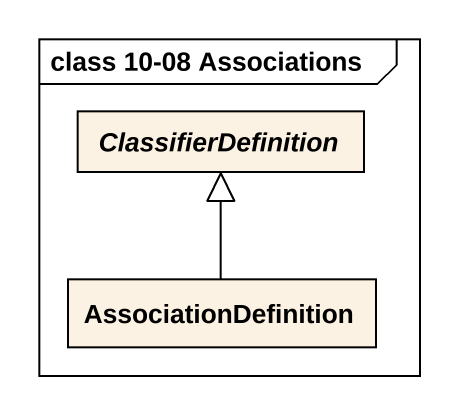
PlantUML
@startuml
mainframe class 10-08 Associations
hide circle
hide empty members
abstract class ClassifierDefinition
class AssociationDefinition
AssociationDefinition -up-|> ClassifierDefinition
@enduml
